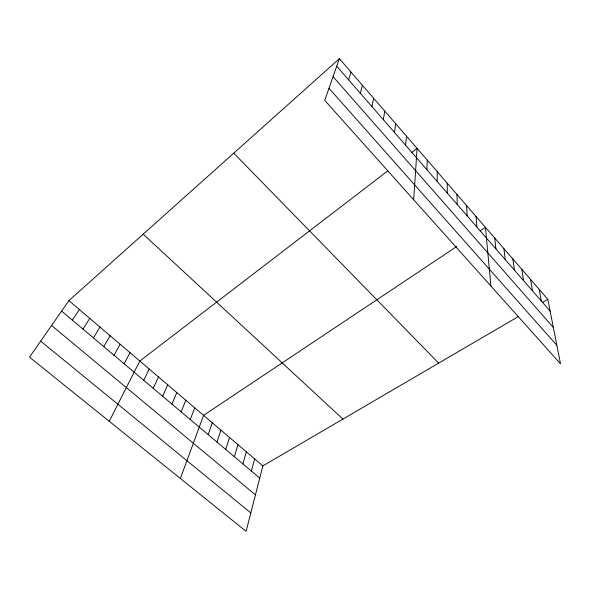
<?xml version="1.0" encoding="UTF-8"?>
<svg xmlns="http://www.w3.org/2000/svg" width="590" height="590" viewBox="0 0 590 590"><rect width="100%" height="100%" fill="white"/><g stroke="black" fill="none" stroke-linecap="round" stroke-linejoin="round"><path stroke-width="0.89" d="M437.161 181.462L437.286 171.72M426.887 169.669L427.256 160.141M413.678 199.752L417.086 148.4L411.341 152.81M405.581 145.214L406.466 136.135M394.533 132.529L395.684 123.686M383.316 119.652L384.754 111.067M371.936 106.591L373.654 98.257M360.379 93.331L362.4 85.255M518.035 316.734L262.867 465.894L246.104 531.325L29.5 357.186L68.912 300.62L339.375 58.676L547.815 299.329L560.5 363.809L324.751 100.381L339.375 58.676M251.362 471.049L254.651 458.887M242.903 463.91L246.355 451.815M348.653 79.864L350.969 72.069M234.348 456.704L237.969 444.676M225.712 449.425L229.503 437.456M216.98 442.065L220.94 430.169M208.167 434.631L212.297 422.801M180.385 478.49L203.565 415.36L456.719 246.509M190.245 419.52L194.744 407.838M181.145 411.85L185.828 400.241M171.941 404.091L176.816 392.564M162.641 396.251L167.715 384.805M153.245 388.331L158.511 376.966M143.739 380.321L149.211 369.045M109.239 421.29L139.815 361.036L387.829 170.842M124.129 363.787L130.021 352.695M114.01 355.254L120.124 344.258M103.766 346.625L110.109 335.725M93.412 337.893L99.983 327.096M82.939 329.058L89.746 318.371M72.341 320.127L79.392 309.551M480.098 230.919L485.459 227.342L490.902 286.039M542.439 302.471L547.815 299.329M40.681 341.138L250.824 512.909M51.588 325.488L255.455 494.833M61.618 311.092L259.74 478.106M68.912 300.62L262.867 465.894M143.193 234.178L342.915 419.099M233.751 153.164L438.658 363.138M328.999 88.271L556.864 345.334M333.062 76.678L553.346 327.457M336.743 66.191L550.138 311.129M539.245 289.432L541.391 301.092M530.565 279.417L532.534 290.922M521.781 269.269L523.559 280.626M512.872 258.988L514.465 270.191M503.86 248.574L505.254 259.615M494.722 238.028L495.917 248.899M476.086 216.515L476.86 227.025M466.579 205.541L467.14 215.866M456.948 194.42L457.287 204.553M447.183 183.143L447.294 193.085"/></g></svg>
